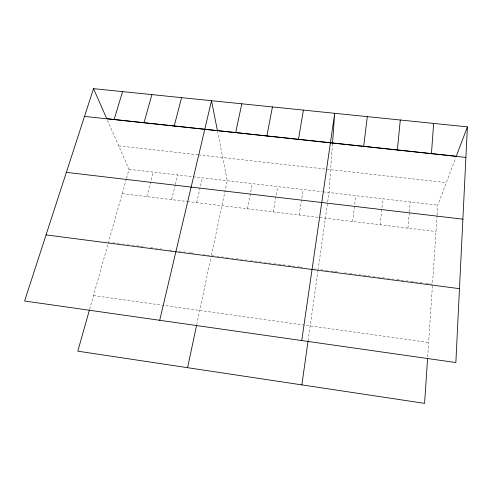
<?xml version="1.0" encoding="UTF-8"?>
<svg xmlns="http://www.w3.org/2000/svg" width="492" height="492" viewBox="0 0 492 492"><rect width="100%" height="100%" fill="white"/><g stroke="black" fill="none" stroke-linecap="round" stroke-linejoin="round"><path stroke-width="0.37" stroke-dasharray="2.46 1.84" d="M427.677 356.952L432.406 285.729M437.056 215.73L432.511 284.216L429.534 283.829M437.105 214.979L437.757 205.189L455.733 157.686M332.512 143.719L329 192.556L318.164 269.364L314.4 268.878M407.954 228.153L409.289 212.452M409.356 211.701L410.18 201.984M380.168 224.795L382.868 198.811M352.647 221.474L355.808 195.668M308.103 340.667L318.06 270.102M299.173 215.016L303.22 189.555M273.201 211.88L277.673 186.591M247.464 208.774L252.347 183.645M196.726 324.609L210.914 257.734M211.388 255.502L227.255 180.73L217.538 131.309M196.683 202.642L202.378 177.84M171.634 199.617L175.213 185.121M175.392 184.395L177.723 174.974M146.807 196.615L153.283 172.138M89.599 309.339L108.332 242.87M126.358 178.903L108.535 242.144L110.023 242.335M126.567 178.165L129.058 169.322L107.379 120.091M118.75 145.909L197.852 154.783M198.608 154.869L446.287 182.649M129.058 169.322L322.18 191.763M322.937 191.849L437.757 205.189M122.2 193.645L186.812 201.449M187.575 201.542L436.01 231.535M113.012 242.722L114.501 242.919M117.483 243.306L118.978 243.497M122.705 243.983L124.199 244.18M127.182 244.567L128.67 244.758M132.403 245.244L133.892 245.434M136.905 245.828L139.912 246.215M140.669 246.314L142.926 246.609M150.454 247.587L152.711 247.882M155.724 248.269L157.231 248.466M160.244 248.86L161.763 249.057M169.365 250.041L171.64 250.336M179.242 251.326L180.761 251.523M183.799 251.916L185.318 252.113M189.045 252.599L190.533 252.79M191.277 252.888L195.004 253.374M203.196 254.438L204.684 254.628M207.667 255.016L209.155 255.207M212.144 255.6L213.645 255.791M217.403 256.283L218.909 256.473M221.917 256.867L223.423 257.064M226.431 257.451L227.931 257.648M231.689 258.134L233.196 258.331M236.203 258.724L237.71 258.915M240.742 259.309L242.261 259.505M245.299 259.905L246.818 260.102M250.612 260.594L252.132 260.791M255.163 261.184L256.683 261.381M259.721 261.775L261.24 261.972M264.272 262.365L265.76 262.562M268.743 262.949L270.975 263.238M273.958 263.626L275.446 263.817M278.429 264.204L282.15 264.69M282.894 264.782L285.132 265.077M288.109 265.465L294.849 266.338M297.857 266.726L299.364 266.922M300.114 267.021L303.872 267.507M321.208 269.757L322.727 269.96M325.772 270.354L327.297 270.551M331.104 271.043L334.148 271.443M334.911 271.541L337.192 271.836M344.806 272.826L346.325 273.023M349.32 273.411L351.565 273.7M354.56 274.093L356.054 274.284M359.049 274.671L360.55 274.868M363.545 275.256L367.284 275.741M368.034 275.84L370.279 276.135M373.274 276.522L374.769 276.713M377.794 277.107L381.571 277.599M382.327 277.697L384.596 277.992M387.622 278.386L389.135 278.583M392.155 278.976L393.668 279.167M396.693 279.561L400.47 280.053M401.226 280.151L403.495 280.446M406.472 280.834L407.96 281.024M410.937 281.412L414.658 281.898M415.396 281.99L419.116 282.476M419.861 282.574L422.093 282.863M425.814 283.343L428.79 283.73M93.474 295.575L428.637 342.481"/><path stroke-width="0.74" d="M467.4 126.868L455.856 362.555L24.6 301.006L93.529 88.64L467.4 126.868L456.281 156.247L106.758 118.689L93.529 88.64M427.579 358.471L424.596 403.36L77.81 351.165L89.39 310.058M332.567 142.957L334.695 113.295L301.731 340.556M431.435 153.695L433.649 123.418M397.364 150.035L400.291 120.005M363.693 146.413L367.309 116.635M301.86 384.892L307.998 341.405M298.478 139.408L303.398 110.097M266.892 136.013L272.439 106.93M187.587 367.69L196.572 325.353M235.656 132.655L241.818 103.8M159.709 320.286L211.523 100.706L217.396 130.577M174.211 126.05L181.548 97.637M143.99 122.803L151.899 94.605M114.089 119.587L122.557 91.604M84.513 116.407L465.906 157.403M66.359 172.354L462.88 219.174M46.057 234.899L459.473 288.65"/></g></svg>
